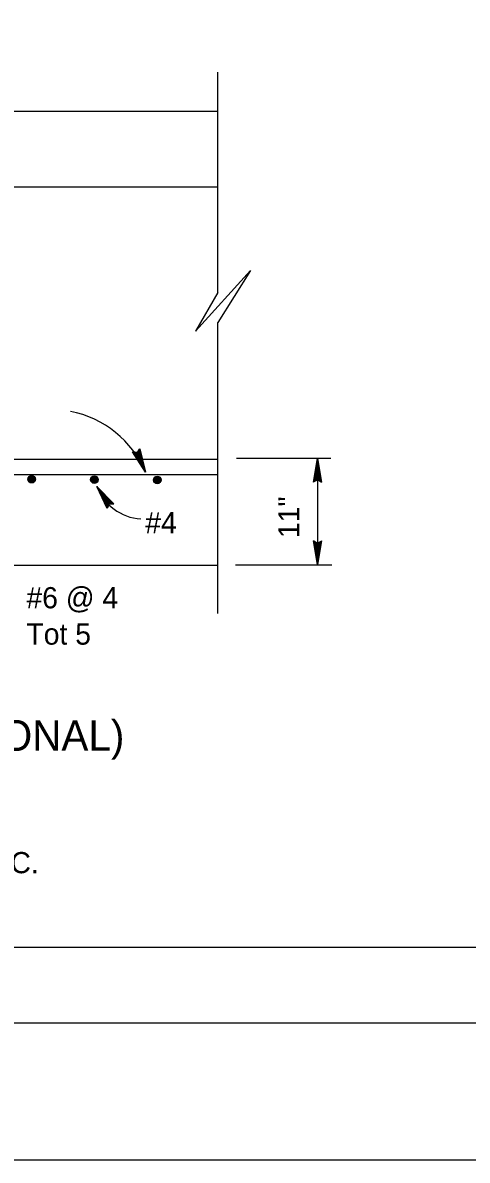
# Model space of a CAD drawing. Extents: x -894 to 866, y -476 to 714.
# Drawn here: x -4.2 to 142.8, y -476.4 to -100.7 of the extents above; entities that cross this region are included whole.
import ezdxf

# ---------------------------------------------------------------- set-up
doc = ezdxf.new("R2010")
doc.units = 0
for name, color, linetype in [('10 Sheet Format', 7, 'Continuous'), ('13 Ramp Align', 7, 'Continuous'), ('14 Ramp Anno', 7, 'Continuous'), ('56 Stage 3 Anno', 7, 'Continuous'), ('57 Undefined', 7, 'Continuous'), ('60 Nongeo Data', 7, 'Continuous')]:
    doc.layers.add(name, color=color, linetype=linetype)

msp = doc.modelspace()

# ---------------------------------------------------------------- linework, layer by layer
at = {"layer": '10 Sheet Format'}
for p, q in [((-438.75, -406.04), (199.07, -406.04)), ((-863.43, -431.04), (836.58, -431.04))]:
    msp.add_line(p, q, dxfattribs=at)
for points in [[(-894.04, 713.56), (865.96, 713.56), (865.96, -476.44), (-894.04, -476.44)], [(-863.43, -431.04), (836.58, -431.04), (836.58, 668.96), (-863.43, 668.96)]]:
    msp.add_lwpolyline(points, close=True, dxfattribs=at)
at = {"layer": '13 Ramp Align'}
msp.add_line((-85.98, -249.88), (60.29, -249.88), dxfattribs=at)
for centre, radius in [((-1.23, -251.47), 1.25), ((-1.23, -251.47), 1.19), ((-1.23, -251.47), 1.13), ((-1.23, -251.47), 1.06), ((-1.23, -251.47), 1), ((-1.23, -251.47), 0.938), ((-1.23, -251.47), 0.875), ((-1.23, -251.47), 0.813), ((-1.23, -251.47), 0.75), ((-1.23, -251.47), 0.688), ((-1.23, -251.47), 0.625), ((-1.23, -251.47), 0.563), ((-1.23, -251.47), 0.5), ((-1.23, -251.47), 0.438), ((-1.23, -251.47), 0.375), ((-1.23, -251.47), 0.313), ((-1.23, -251.47), 0.25), ((19.53, -251.6), 1.25), ((19.53, -251.6), 1.19), ((19.53, -251.6), 1.13), ((19.53, -251.6), 1.06), ((19.53, -251.6), 1), ((19.53, -251.6), 0.938), ((19.53, -251.6), 0.875), ((19.53, -251.6), 0.813), ((19.53, -251.6), 0.75), ((19.53, -251.6), 0.688), ((19.53, -251.6), 0.625), ((19.53, -251.6), 0.563), ((19.53, -251.6), 0.5), ((19.53, -251.6), 0.438), ((19.53, -251.6), 0.375), ((19.53, -251.6), 0.313), ((19.53, -251.6), 0.25), ((40.3, -251.73), 1.25), ((40.3, -251.73), 1.19), ((40.3, -251.73), 1.13), ((40.3, -251.73), 1.06), ((40.3, -251.73), 1), ((40.3, -251.73), 0.938), ((40.3, -251.73), 0.875), ((40.3, -251.73), 0.813), ((40.3, -251.73), 0.75), ((40.3, -251.73), 0.688), ((40.3, -251.73), 0.625), ((40.3, -251.73), 0.563), ((40.3, -251.73), 0.5), ((40.3, -251.73), 0.438), ((40.3, -251.73), 0.375), ((40.3, -251.73), 0.313), ((40.3, -251.73), 0.25)]:
    msp.add_circle(centre, radius, dxfattribs=at)
at = {"layer": '56 Stage 3 Anno'}
for p, q in [((60.29, -189.83), (60.29, -116.97)), ((52.89, -202.58), (71.15, -182.54)), ((71.15, -182.54), (60.29, -199.67)), ((60.29, -189.83), (52.89, -202.58)), ((60.29, -295.84), (60.29, -199.67)), ((32.91, -242.53), (32.15, -242.41)), ((36.39, -249.17), (32.15, -242.41)), ((36.39, -249.17), (32.53, -242.47)), ((32.91, -242.53), (36.39, -249.17)), ((33.68, -242.65), (32.91, -242.53)), ((33.29, -242.59), (36.39, -249.17)), ((34.13, -242.02), (33.68, -242.65)), ((33.68, -242.65), (36.39, -249.17)), ((36.39, -249.17), (33.9, -242.34)), ((34.13, -242.02), (34.58, -241.4)), ((36.39, -249.17), (34.13, -242.02)), ((34.35, -241.71), (36.39, -249.17)), ((34.58, -241.4), (36.39, -249.17)), ((66.48, -244.55), (97.72, -244.55)), ((91.92, -252.42), (93.23, -244.55)), ((92.25, -252.22), (93.23, -244.55)), ((93.23, -244.55), (92.57, -252.02)), ((93.23, -244.55), (92.9, -251.82)), ((93.23, -244.55), (93.23, -279.74)), ((93.23, -251.61), (93.23, -244.55)), ((93.23, -244.55), (94.55, -252.42)), ((93.89, -252.02), (93.23, -244.55)), ((93.56, -251.82), (93.23, -244.55)), ((93.23, -244.55), (94.22, -252.22)), ((92.57, -252.02), (93.23, -251.61)), ((93.23, -251.61), (93.89, -252.02)), ((24.37, -259.7), (20.34, -253.9)), ((23.75, -261.12), (20.34, -253.9)), ((20.34, -253.9), (25.91, -259.62)), ((25.14, -259.66), (20.34, -253.9)), ((20.34, -253.9), (24.06, -260.41)), ((23.9, -260.76), (20.34, -253.9)), ((20.34, -253.9), (24.21, -260.06)), ((24.75, -259.68), (20.34, -253.9)), ((20.34, -253.9), (25.52, -259.64)), ((92.57, -252.02), (91.92, -252.42)), ((93.89, -252.02), (94.55, -252.42)), ((24.06, -260.41), (23.75, -261.12)), ((24.06, -260.41), (24.37, -259.7)), ((24.37, -259.7), (25.14, -259.66)), ((25.14, -259.66), (25.91, -259.62)), ((92.57, -272.27), (91.92, -271.87)), ((93.23, -279.74), (91.92, -271.87)), ((93.23, -279.74), (92.24, -272.07)), ((92.57, -272.27), (93.23, -279.74)), ((93.23, -272.68), (92.57, -272.27)), ((92.9, -272.48), (93.23, -279.74)), ((94.55, -271.87), (93.23, -279.74)), ((94.22, -272.07), (93.23, -279.74)), ((93.23, -279.74), (93.89, -272.27)), ((93.89, -272.27), (93.23, -272.68)), ((93.23, -279.74), (93.56, -272.48)), ((93.23, -272.68), (93.23, -279.74)), ((93.89, -272.27), (94.55, -271.87)), ((66.2, -279.74), (98.01, -279.74))]:
    msp.add_line(p, q, dxfattribs=at)
for centre, radius, start, end in [((5.49, -262.04), 33.48, 22.6138, 79.4781), ((35.96, -247.92), 16.73, 200.9556, 266.1539)]:
    msp.add_arc(centre, radius, start, end, dxfattribs=at)
at = {"layer": '60 Nongeo Data'}
for p, q in [((-89.71, -129.88), (60.29, -129.88)), ((-64.71, -154.88), (60.29, -154.88)), ((-87.96, -244.88), (60.29, -244.88)), ((-89.71, -279.82), (60.29, -279.82))]:
    msp.add_line(p, q, dxfattribs=at)

# ---------------------------------------------------------------- texts
at = {"layer": '14 Ramp Anno'}
msp.add_text('For reinforcement and details not shown, see Section C-C.', height=7, dxfattribs=at).set_placement((-241.83, -381.63))
at = {"layer": '57 Undefined'}
msp.add_text('11"', height=7, rotation=90, dxfattribs=at).set_placement((87.29, -270.92))
for s, height, p in [('#4', 7, (36.33, -269.35)), ('#6 @ 4', 7, (-2.93, -294.12)), ('Tot 5', 7, (-2.93, -306.12)), ('SECTION C-C (OPTIONAL)', 10, (-137.72, -341.14))]:
    msp.add_text(s, height=height, dxfattribs=at).set_placement(p)

doc.saveas('drawing.dxf')
